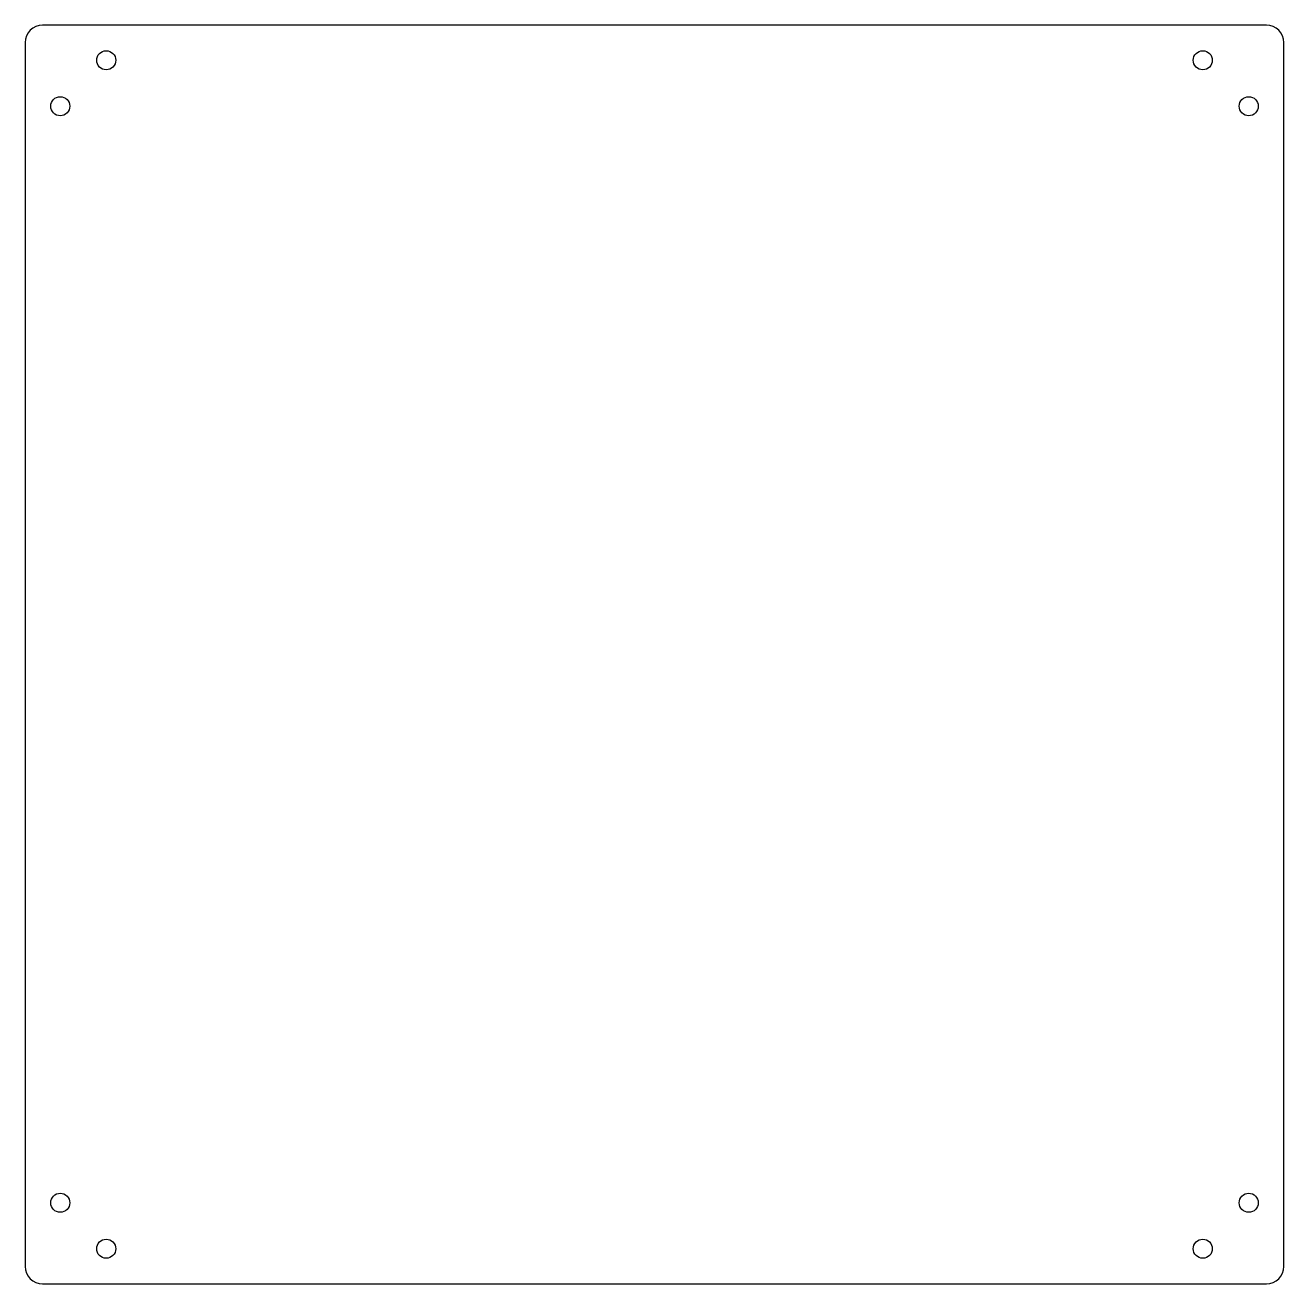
# Model space of a CAD drawing. Header units: millimetres. Extents: x -182 to 182, y -182 to 182.
import ezdxf

# ---------------------------------------------------------------- set-up
doc = ezdxf.new("R2010")
doc.units = ezdxf.units.MM

msp = doc.modelspace()

# ---------------------------------------------------------------- linework, layer by layer
at = {"color": 7, "linetype": 'Continuous', "lineweight": 25}
for p, q in [((176.5, 181.5), (-176.5, 181.5)), ((-181.5, 176.5), (-181.5, -176.5)), ((181.5, -176.5), (181.5, 176.5)), ((-176.5, -181.5), (176.5, -181.5))]:
    msp.add_line(p, q, dxfattribs=at)
for centre in [(-158.125, 171.375), (158.125, 171.375), (-171.375, 158.125), (171.375, 158.125), (-171.375, -158.125), (171.375, -158.125), (-158.125, -171.375), (158.125, -171.375)]:
    msp.add_circle(centre, 2.75, dxfattribs=at)
for centre, start, end in [((-176.5, 176.5), 90, 180), ((176.5, 176.5), 0, 90), ((-176.5, -176.5), 180, 270), ((176.5, -176.5), 270, 0)]:
    msp.add_arc(centre, 5, start, end, dxfattribs=at)

doc.saveas('drawing.dxf')
